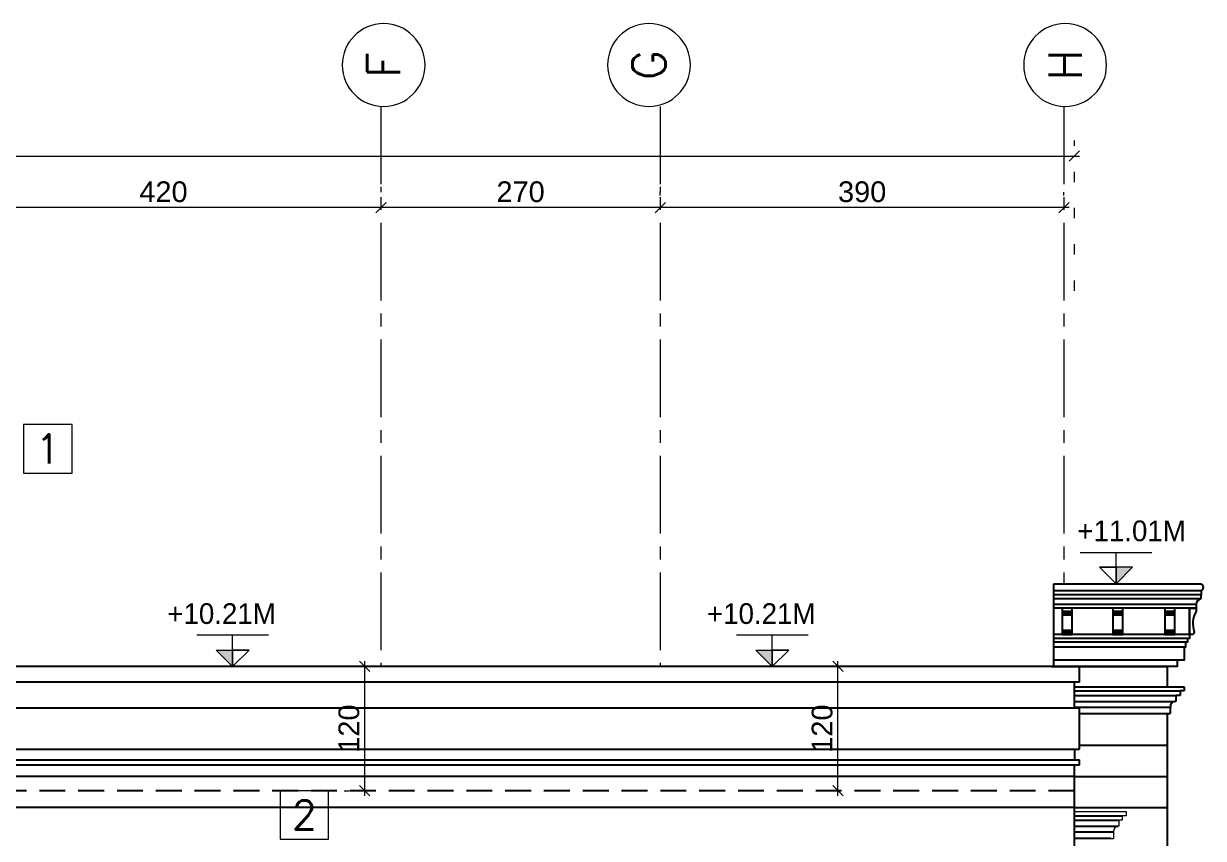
# Model space of a CAD drawing. Header units: millimetres. Extents: x -11627 to -10952, y 10244 to 10588.
# Drawn here: x -11025.97 to -11014.57, y 10402.46 to 10410.33 of the extents above; entities that cross this region are included whole.
import ezdxf
from ezdxf.enums import TextEntityAlignment as Align

# ---------------------------------------------------------------- set-up
doc = ezdxf.new("R2010")
doc.units = ezdxf.units.MM
doc.header["$PDMODE"] = 35
for name, pattern in [('DOT', [0.25, 0, -0.25]), ('GROUND FLOOR XREF - option 3$0$FATHER FR$0$CENTER2', [1.125, 0.75, -0.125, 0.125, -0.125]), ('HIDDEN', [0.375, 0.25, -0.125])]:
    doc.linetypes.add(name, pattern=pattern)
doc.layers.get('0').update_dxf_attribs({"lineweight": 5})
doc.layers.get('DEFPOINTS').update_dxf_attribs({"lineweight": 5})
for name, color, linetype, lineweight in [('A-AXIS LINE', 8, 'GROUND FLOOR XREF - option 3$0$FATHER FR$0$CENTER2', 0), ('A-AXIS TEXT', 54, 'Continuous', 9), ('A-GEN DIMS INTERNAL', 86, 'Continuous', 5), ('A-LEVEL TAG', 23, 'Continuous', 9), ('ELEV-BLUE', 32, 'Continuous', 9), ('Notes', 32, 'Continuous', 5)]:
    doc.layers.add(name, color=color, linetype=linetype, lineweight=lineweight)
for name, color, linetype in [('A-ELEV 01', 7, 'Continuous'), ('A-ELEV FAR', 8, 'Continuous'), ('A-ELEV MOULDING', 15, 'Continuous'), ('A-REFLECT UP', 8, 'HIDDEN'), ('A-ROOF 01', 36, 'Continuous'), ('INSERT TEXT', 1, 'Continuous')]:
    doc.layers.add(name, color=color, linetype=linetype)
doc.styles.add('Axis-Circle', font='ROMANS.shx', dxfattribs={"height": 0.4})
doc.styles.add('EUROROMAN', font='eur_____.pfb', dxfattribs={"width": 0.8, "height": 0.2})
doc.styles.add('Finish-Square', font='ROMANS.shx', dxfattribs={"height": 0.2})
doc.styles.add('GROUND FLOOR XREF - option 3$0$STYLE1', font='arial.ttf', dxfattribs={"height": 0.2})
doc.dimstyles.new('DIM 100', dxfattribs={"dimtxt": 0.2, "dimasz": 0.1, "dimexe": 0.15, "dimexo": 0.2, "dimgap": 0.05, "dimtad": 1, "dimdec": 0, "dimlfac": 100, "dimzin": 1, "dimdsep": 46, "dimtxsty": 'GROUND FLOOR XREF - option 3$0$STYLE1', "dimblk": 'OBLIQUE', "dimcen": 0.02, "dimdle": 0.05, "dimclrd": 256, "dimclre": 6, "dimclrt": 3, "dimadec": 1, "dimazin": 0, "dimtfac": 0.9, "dimtdec": 0, "dimtix": 1, "dimtofl": 0, "dimtmove": 2, "dimatfit": 3, "dimldrblk": 'ARCHTICK', "dimfxl": 1, "dimtolj": 1, "dimtzin": 12, "dimlwd": -1, "dimlwe": -1, "dimarcsym": 0})

# ---------------------------------------------------------------- blocks, each defined once
blk = doc.blocks.new('_Oblique')
at = {"color": 0, "linetype": 'ByBlock', "lineweight": -2}
blk.add_line((-0.5, -0.5), (0.5, 0.5), dxfattribs=at)
blk = doc.blocks.new('*D186')
at = {"layer": 'A-GEN DIMS INTERNAL', "transparency": 16777216}
blk.add_line((-11022.676, 10402.87), (-11022.676, 10404.17), dxfattribs=at)
at = {"layer": 'A-GEN DIMS INTERNAL', "color": 6, "linetype": 'DOT', "transparency": 16777216}
for p, q in [((-11022.476, 10404.12), (-11022.526, 10404.12)), ((-11022.876, 10402.92), (-11022.826, 10402.92))]:
    blk.add_line(p, q, dxfattribs=at)
at = {"layer": 'DEFPOINTS', "color": 0, "transparency": 16777216}
for p in [(-11022.676, 10404.12, 5.562), (-11022.676, 10404.12), (-11022.676, 10402.92, 0.001)]:
    blk.add_point(p, dxfattribs=at)
at = {"layer": 'A-GEN DIMS INTERNAL', "transparency": 16777216, "xscale": 0.1, "yscale": 0.1, "zscale": 0.1}
for p, rotation in [((-11022.676, 10404.12), 90), ((-11022.676, 10402.92), 270)]:
    blk.add_blockref('_Oblique', p, dxfattribs=dict(at, rotation=rotation))
at = {"layer": 'A-GEN DIMS INTERNAL', "color": 3, "transparency": 16777216, "insert": (-11022.829, 10403.52), "char_height": 0.2, "attachment_point": 5, "rotation": 90, "style": 'GROUND FLOOR XREF - option 3$0$STYLE1'}
blk.add_mtext('\\A1;120', dxfattribs=at)
blk = doc.blocks.new('_ArchTick')
at = {"color": 0, "linetype": 'ByBlock', "const_width": 0.15}
blk.add_lwpolyline([(-0.5, -0.5), (0.5, 0.5)], dxfattribs=at)
blk = doc.blocks.new('*D190')
at = {"layer": 'A-GEN DIMS INTERNAL', "transparency": 16777216}
blk.add_line((-11018.105, 10402.87), (-11018.105, 10404.17), dxfattribs=at)
at = {"layer": 'A-GEN DIMS INTERNAL', "color": 6, "linetype": 'DOT', "transparency": 16777216}
for p, q in [((-11017.905, 10404.12), (-11017.955, 10404.12)), ((-11018.305, 10402.92), (-11018.255, 10402.92))]:
    blk.add_line(p, q, dxfattribs=at)
at = {"layer": 'DEFPOINTS', "color": 0, "transparency": 16777216}
for p in [(-11018.105, 10404.12, 5.562), (-11018.105, 10404.12), (-11018.105, 10402.92)]:
    blk.add_point(p, dxfattribs=at)
at = {"layer": 'A-GEN DIMS INTERNAL', "transparency": 16777216, "xscale": 0.1, "yscale": 0.1, "zscale": 0.1}
for p, rotation in [((-11018.105, 10404.12), 90), ((-11018.105, 10402.92), 270)]:
    blk.add_blockref('_Oblique', p, dxfattribs=dict(at, rotation=rotation))
at = {"layer": 'A-GEN DIMS INTERNAL', "color": 3, "transparency": 16777216, "insert": (-11018.257, 10403.52), "char_height": 0.2, "attachment_point": 5, "rotation": 90, "style": 'GROUND FLOOR XREF - option 3$0$STYLE1'}
blk.add_mtext('\\A1;120', dxfattribs=at)
blk = doc.blocks.new('LVL')
for p, q in [((-0.627, 0.301), (0.066, 0.301)), ((-0.28, 0), (-0.28, 0.301)), ((-0.121, 0.159), (-0.44, 0.159)), ((-0.28, 0), (-0.44, 0.159)), ((-0.28, 0), (-0.121, 0.159))]:
    blk.add_line(p, q)
blk.add_lwpolyline([(-0.44, 0.159), (-0.28, 0.159), (-0.28, 0), (-0.44, 0.159)])
blk.add_solid([(-0.121, 0.159), (-0.28, 0.159), (-0.28, 0)])
blk = doc.blocks.new('Axis-Circle')
at = {"color": 0}
blk.add_circle((0, 0), 0.4, dxfattribs=at)
at = {"color": 4, "style": 'Axis-Circle'}
blk.add_attdef('NO', text='', height=0.32, dxfattribs=at).set_placement((0, 0), align=Align.MIDDLE_CENTER)
blk = doc.blocks.new('*D221')
at = {"layer": 'A-GEN DIMS INTERNAL', "color": 6, "linetype": 'DOT', "transparency": 16777216}
for p, q in [((-11038.02, 10407.749), (-11038.02, 10409.2)), ((-11015.82, 10407.749), (-11015.82, 10409.2))]:
    blk.add_line(p, q, dxfattribs=at)
at = {"layer": 'A-GEN DIMS INTERNAL', "transparency": 16777216}
blk.add_line((-11038.07, 10409.05), (-11015.77, 10409.05), dxfattribs=at)
at = {"layer": 'DEFPOINTS', "color": 0, "transparency": 16777216}
for p in [(-11015.82, 10409.05), (-11038.02, 10407.549), (-11015.82, 10407.549)]:
    blk.add_point(p, dxfattribs=at)
at = {"layer": 'A-GEN DIMS INTERNAL', "transparency": 16777216, "xscale": 0.1, "yscale": 0.1, "zscale": 0.1, "rotation": 180}
blk.add_blockref('_Oblique', (-11038.02, 10409.05), dxfattribs=at)
at = {"layer": 'A-GEN DIMS INTERNAL', "transparency": 16777216, "xscale": 0.1, "yscale": 0.1, "zscale": 0.1}
blk.add_blockref('_Oblique', (-11015.82, 10409.05), dxfattribs=at)
at = {"layer": 'A-GEN DIMS INTERNAL', "color": 3, "transparency": 16777216, "insert": (-11026.92, 10409.202), "char_height": 0.2, "attachment_point": 5, "style": 'GROUND FLOOR XREF - option 3$0$STYLE1'}
blk.add_mtext('\\A1;2220', dxfattribs=at)
blk = doc.blocks.new('*D222')
at = {"layer": 'A-GEN DIMS INTERNAL', "color": 6, "linetype": 'DOT', "transparency": 16777216}
for p, q in [((-11019.821, 10408.67), (-11019.821, 10408.702)), ((-11015.921, 10408.67), (-11015.921, 10408.702))]:
    blk.add_line(p, q, dxfattribs=at)
at = {"layer": 'A-GEN DIMS INTERNAL', "transparency": 16777216}
blk.add_line((-11015.871, 10408.552), (-11019.871, 10408.552), dxfattribs=at)
at = {"layer": 'DEFPOINTS', "color": 0, "transparency": 16777216}
for p in [(-11019.821, 10408.552), (-11019.821, 10408.47), (-11015.921, 10408.47)]:
    blk.add_point(p, dxfattribs=at)
at = {"layer": 'A-GEN DIMS INTERNAL', "transparency": 16777216, "xscale": 0.1, "yscale": 0.1, "zscale": 0.1, "rotation": 180}
blk.add_blockref('_Oblique', (-11019.821, 10408.552), dxfattribs=at)
at = {"layer": 'A-GEN DIMS INTERNAL', "transparency": 16777216, "xscale": 0.1, "yscale": 0.1, "zscale": 0.1}
blk.add_blockref('_Oblique', (-11015.921, 10408.552), dxfattribs=at)
at = {"layer": 'A-GEN DIMS INTERNAL', "color": 3, "transparency": 16777216, "insert": (-11017.871, 10408.704), "char_height": 0.2, "attachment_point": 5, "style": 'GROUND FLOOR XREF - option 3$0$STYLE1'}
blk.add_mtext('\\A1;390', dxfattribs=at)
blk = doc.blocks.new('*D223')
at = {"layer": 'A-GEN DIMS INTERNAL', "color": 6, "linetype": 'DOT', "transparency": 16777216}
for p, q in [((-11022.521, 10408.752), (-11022.521, 10408.702)), ((-11019.821, 10408.752), (-11019.821, 10408.702))]:
    blk.add_line(p, q, dxfattribs=at)
at = {"layer": 'A-GEN DIMS INTERNAL', "transparency": 16777216}
blk.add_line((-11019.771, 10408.552), (-11022.571, 10408.552), dxfattribs=at)
at = {"layer": 'DEFPOINTS', "color": 0, "transparency": 16777216}
for p in [(-11022.521, 10408.552), (-11022.521, 10408.552), (-11019.821, 10408.552)]:
    blk.add_point(p, dxfattribs=at)
at = {"layer": 'A-GEN DIMS INTERNAL', "transparency": 16777216, "xscale": 0.1, "yscale": 0.1, "zscale": 0.1, "rotation": 180}
blk.add_blockref('_Oblique', (-11022.521, 10408.552), dxfattribs=at)
at = {"layer": 'A-GEN DIMS INTERNAL', "transparency": 16777216, "xscale": 0.1, "yscale": 0.1, "zscale": 0.1}
blk.add_blockref('_Oblique', (-11019.821, 10408.552), dxfattribs=at)
at = {"layer": 'A-GEN DIMS INTERNAL', "color": 3, "transparency": 16777216, "insert": (-11021.171, 10408.704), "char_height": 0.2, "attachment_point": 5, "style": 'GROUND FLOOR XREF - option 3$0$STYLE1'}
blk.add_mtext('\\A1;270', dxfattribs=at)
blk = doc.blocks.new('*D224')
at = {"layer": 'A-GEN DIMS INTERNAL', "color": 6, "linetype": 'DOT', "transparency": 16777216}
for p, q in [((-11026.721, 10408.752), (-11026.721, 10408.702)), ((-11022.521, 10408.752), (-11022.521, 10408.702))]:
    blk.add_line(p, q, dxfattribs=at)
at = {"layer": 'A-GEN DIMS INTERNAL', "transparency": 16777216}
blk.add_line((-11022.471, 10408.552), (-11026.771, 10408.552), dxfattribs=at)
at = {"layer": 'DEFPOINTS', "color": 0, "transparency": 16777216}
for p in [(-11026.721, 10408.552), (-11026.721, 10408.552), (-11022.521, 10408.552)]:
    blk.add_point(p, dxfattribs=at)
at = {"layer": 'A-GEN DIMS INTERNAL', "transparency": 16777216, "xscale": 0.1, "yscale": 0.1, "zscale": 0.1, "rotation": 180}
blk.add_blockref('_Oblique', (-11026.721, 10408.552), dxfattribs=at)
at = {"layer": 'A-GEN DIMS INTERNAL', "transparency": 16777216, "xscale": 0.1, "yscale": 0.1, "zscale": 0.1}
blk.add_blockref('_Oblique', (-11022.521, 10408.552), dxfattribs=at)
at = {"layer": 'A-GEN DIMS INTERNAL', "color": 3, "transparency": 16777216, "insert": (-11024.621, 10408.704), "char_height": 0.2, "attachment_point": 5, "style": 'GROUND FLOOR XREF - option 3$0$STYLE1'}
blk.add_mtext('\\A1;420', dxfattribs=at)
blk = doc.blocks.new('Finish-Square')
at = {"color": 0}
blk.add_lwpolyline([(-0.15, -0.15), (0.15, -0.15), (0.15, 0.15), (-0.15, 0.15)], close=True, dxfattribs=at)
at = {"color": 0, "style": 'Finish-Square'}
blk.add_attdef('1', text='', height=0.18, dxfattribs=at).set_placement((0, 0), align=Align.MIDDLE_CENTER)
blk = doc.blocks.new('5')
at = {"layer": 'INSERT TEXT', "color": 9}
for p, q in [((-11015.82, 10403.059, 5.546), (-11038.02, 10403.059, 5.547)), ((-11015.82, 10402.759, 5.546), (-11038.02, 10402.759, 5.547))]:
    blk.add_line(p, q, dxfattribs=at)
at = {"layer": 'INSERT TEXT', "color": 9, "elevation": 5.546}
for points in [[(-11015.77, 10403.359), (-11014.92, 10403.359)], [(-11015.82, 10403.059), (-11014.92, 10403.059)], [(-11015.82, 10402.759), (-11014.92, 10402.759)]]:
    blk.add_lwpolyline(points, dxfattribs=at)

msp = doc.modelspace()

# ---------------------------------------------------------------- linework, layer by layer
at = {"layer": 'A-AXIS LINE'}
for p, q in [((-11022.521, 10409.529, 5.549), (-11022.521, 10404.12, 5.549)), ((-11019.821, 10409.529, 5.549), (-11019.821, 10404.12, 5.549)), ((-11015.921, 10409.529, 5.549), (-11015.921, 10404.919, 5.549))]:
    msp.add_line(p, q, dxfattribs=at)
at = {"layer": 'A-ELEV 01'}
for p, q in [((-11015.77, 10404.12, 5.546), (-11026.62, 10404.12, 5.554)), ((-11015.77, 10403.97, 5.546), (-11015.77, 10404.12, 5.546)), ((-11015.77, 10403.97, 5.549), (-11026.62, 10403.97, 5.546)), ((-11015.82, 10403.72, 5.546), (-11015.82, 10403.97, 5.546)), ((-11026.62, 10403.72, 5.55), (-11015.77, 10403.72, 5.546)), ((-11015.77, 10403.32, 5.546), (-11015.77, 10403.72, 5.546)), ((-11026.62, 10403.32, 5.555), (-11015.77, 10403.32, 5.547)), ((-11015.82, 10403.32, 5.539), (-11015.82, 10403.22, 5.539)), ((-11026.62, 10403.22, 5.555), (-11015.77, 10403.22, 5.547)), ((-11026.62, 10403.17, 5.554), (-11015.77, 10403.17, 5.547)), ((-11015.82, 10394.659, 5.549), (-11015.82, 10403.17, 5.549)), ((-11015.77, 10403.17, 5.546), (-11015.77, 10403.22, 5.546))]:
    msp.add_line(p, q, dxfattribs=at)
at = {"layer": 'A-ELEV FAR'}
for p, q in [((-11016.02, 10404.919, 5.549), (-11014.595, 10404.919, 5.549)), ((-11014.595, 10404.85, 5.549), (-11016.02, 10404.85, 5.549)), ((-11014.596, 10404.85, 5.549), (-11014.596, 10404.813, 5.549)), ((-11014.596, 10404.813, 5.549), (-11016.02, 10404.813, 5.549)), ((-11014.6, 10404.773, 5.549), (-11016.02, 10404.773, 5.549)), ((-11014.645, 10404.719, 5.549), (-11016.02, 10404.719, 5.549)), ((-11014.6, 10404.813, 5.549), (-11014.6, 10404.773, 5.549)), ((-11014.708, 10404.682, 5.549), (-11016.02, 10404.682, 5.549)), ((-11015.843, 10404.651, 5.549), (-11015.939, 10404.651, 5.549)), ((-11015.843, 10404.651, 5.549), (-11015.939, 10404.651, 5.549)), ((-11015.843, 10404.65, 5.549), (-11015.939, 10404.65, 5.549)), ((-11015.843, 10404.649, 5.549), (-11015.939, 10404.649, 5.549)), ((-11015.843, 10404.647, 5.549), (-11015.939, 10404.647, 5.549)), ((-11015.843, 10404.645, 5.549), (-11015.939, 10404.645, 5.549)), ((-11015.843, 10404.643, 5.549), (-11015.939, 10404.643, 5.549)), ((-11015.843, 10404.639, 5.549), (-11015.939, 10404.639, 5.549)), ((-11015.843, 10404.633, 5.549), (-11015.939, 10404.633, 5.549)), ((-11015.843, 10404.624, 5.549), (-11015.939, 10404.624, 5.549)), ((-11015.843, 10404.615, 5.549), (-11015.939, 10404.615, 5.549)), ((-11015.351, 10404.651, 5.549), (-11015.448, 10404.651, 5.549)), ((-11015.351, 10404.651, 5.549), (-11015.448, 10404.651, 5.549)), ((-11015.351, 10404.65, 5.549), (-11015.448, 10404.65, 5.549)), ((-11015.351, 10404.649, 5.549), (-11015.448, 10404.649, 5.549)), ((-11015.351, 10404.647, 5.549), (-11015.448, 10404.647, 5.549)), ((-11015.351, 10404.645, 5.549), (-11015.448, 10404.645, 5.549)), ((-11015.351, 10404.643, 5.549), (-11015.448, 10404.643, 5.549)), ((-11015.351, 10404.639, 5.549), (-11015.448, 10404.639, 5.549)), ((-11015.351, 10404.633, 5.549), (-11015.448, 10404.633, 5.549)), ((-11015.351, 10404.624, 5.549), (-11015.448, 10404.624, 5.549)), ((-11015.351, 10404.615, 5.549), (-11015.448, 10404.615, 5.549)), ((-11014.851, 10404.651, 5.549), (-11014.948, 10404.651, 5.549)), ((-11014.851, 10404.651, 5.549), (-11014.948, 10404.651, 5.549)), ((-11014.851, 10404.65, 5.549), (-11014.948, 10404.65, 5.549)), ((-11014.851, 10404.649, 5.549), (-11014.948, 10404.649, 5.549)), ((-11014.851, 10404.647, 5.549), (-11014.948, 10404.647, 5.549)), ((-11014.851, 10404.645, 5.549), (-11014.948, 10404.645, 5.549)), ((-11014.851, 10404.643, 5.549), (-11014.948, 10404.643, 5.549)), ((-11014.851, 10404.639, 5.549), (-11014.948, 10404.639, 5.549)), ((-11014.851, 10404.633, 5.549), (-11014.948, 10404.633, 5.549)), ((-11014.851, 10404.624, 5.549), (-11014.948, 10404.624, 5.549)), ((-11014.851, 10404.615, 5.549), (-11014.948, 10404.615, 5.549)), ((-11014.708, 10404.428, 5.549), (-11016.02, 10404.428, 5.549)), ((-11014.729, 10404.39, 5.549), (-11016.02, 10404.39, 5.549)), ((-11015.843, 10404.469, 5.549), (-11015.939, 10404.469, 5.549)), ((-11015.843, 10404.461, 5.549), (-11015.939, 10404.461, 5.549)), ((-11015.843, 10404.455, 5.549), (-11015.939, 10404.455, 5.549)), ((-11015.843, 10404.446, 5.549), (-11015.939, 10404.446, 5.549)), ((-11015.843, 10404.438, 5.549), (-11015.939, 10404.438, 5.549)), ((-11015.351, 10404.469, 5.549), (-11015.448, 10404.469, 5.549)), ((-11015.351, 10404.461, 5.549), (-11015.448, 10404.461, 5.549)), ((-11015.351, 10404.455, 5.549), (-11015.448, 10404.455, 5.549)), ((-11015.351, 10404.446, 5.549), (-11015.448, 10404.446, 5.549)), ((-11015.351, 10404.438, 5.549), (-11015.448, 10404.438, 5.549)), ((-11014.851, 10404.469, 5.549), (-11014.948, 10404.469, 5.549)), ((-11014.851, 10404.461, 5.549), (-11014.948, 10404.461, 5.549)), ((-11014.851, 10404.455, 5.549), (-11014.948, 10404.455, 5.549)), ((-11014.851, 10404.446, 5.549), (-11014.948, 10404.446, 5.549)), ((-11014.851, 10404.438, 5.549), (-11014.948, 10404.438, 5.549)), ((-11014.667, 10404.438, 5.549), (-11014.673, 10404.438, 5.549)), ((-11014.673, 10404.438, 5.549), (-11014.673, 10404.428, 5.549)), ((-11014.662, 10404.446, 5.549), (-11014.667, 10404.446, 5.549)), ((-11014.667, 10404.446, 5.549), (-11014.667, 10404.438, 5.549)), ((-11014.748, 10404.354, 5.549), (-11016.02, 10404.354, 5.549)), ((-11014.761, 10404.307, 5.549), (-11016.02, 10404.307, 5.549)), ((-11014.827, 10404.182, 5.549), (-11016.02, 10404.182, 5.549)), ((-11014.92, 10403.944, 5.549), (-11014.92, 10404.119, 5.549)), ((-11015.82, 10403.925, 5.549), (-11014.761, 10403.925, 5.549)), ((-11014.92, 10403.925, 5.549), (-11014.92, 10403.944, 5.549)), ((-11014.761, 10403.925, 5.549), (-11014.761, 10403.884, 5.549)), ((-11015.82, 10403.884, 5.549), (-11014.799, 10403.884, 5.549)), ((-11015.82, 10403.841, 5.549), (-11014.841, 10403.841, 5.549)), ((-11014.799, 10403.841, 5.549), (-11014.841, 10403.841, 5.549)), ((-11014.841, 10403.841, 5.549), (-11014.841, 10403.782, 5.549)), ((-11014.761, 10403.884, 5.549), (-11014.799, 10403.884, 5.549)), ((-11014.799, 10403.884, 5.549), (-11014.799, 10403.841, 5.549)), ((-11015.82, 10403.782, 5.549), (-11014.849, 10403.782, 5.549)), ((-11015.82, 10403.728, 5.549), (-11014.894, 10403.728, 5.549)), ((-11014.894, 10403.728, 5.549), (-11014.894, 10403.665, 5.549)), ((-11015.77, 10403.665, 5.549), (-11014.894, 10403.665, 5.549)), ((-11014.92, 10401.717, 5.549), (-11014.92, 10403.665, 5.549))]:
    msp.add_line(p, q, dxfattribs=at)
at = {"layer": 'A-ELEV FAR', "elevation": 5.549}
for points in [[(-11014.6, 10404.773, 0.295448), (-11014.645, 10404.719), (-11014.645, 10404.719), (-11014.645, 10404.682), (-11014.708, 10404.682), (-11014.708, 10404.39), (-11014.729, 10404.39), (-11014.729, 10404.354), (-11014.748, 10404.354), (-11014.748, 10404.307), (-11014.761, 10404.307), (-11014.761, 10404.182), (-11014.827, 10404.182), (-11014.827, 10404.119), (-11016.042, 10404.119)], [(-11014.673, 10404.428), (-11014.708, 10404.428), (-11014.708, 10404.682), (-11014.645, 10404.682), (-11014.645, 10404.651, 0.221032), (-11014.662, 10404.455), (-11014.662, 10404.455), (-11014.662, 10404.446)]]:
    msp.add_lwpolyline(points, format="xyb", dxfattribs=at)
for points in [[(-11015.843, 10404.682), (-11015.939, 10404.682), (-11015.939, 10404.428), (-11015.843, 10404.428)], [(-11015.351, 10404.682), (-11015.448, 10404.682), (-11015.448, 10404.428), (-11015.351, 10404.428)], [(-11014.851, 10404.682), (-11014.948, 10404.682), (-11014.948, 10404.428), (-11014.851, 10404.428)]]:
    msp.add_lwpolyline(points, close=True, dxfattribs=at)
msp.add_lwpolyline([(-11016.042, 10404.119), (-11014.92, 10404.119)], dxfattribs=at)
at = {"layer": 'A-ELEV FAR'}
for centre, radius, start, end in [((-11014.613, 10404.884, 5.549), 0.0394, 298.4684, 61.5316), ((-11014.845, 10403.733, 5.549), 0.0488, 85.1164, 186.5225)]:
    msp.add_arc(centre, radius, start, end, dxfattribs=at)
at = {"layer": 'A-ELEV MOULDING'}
msp.add_line((-11016.02, 10404.12, 5.549), (-11016.02, 10404.919, 5.549), dxfattribs=at)
at = {"layer": 'A-ELEV MOULDING', "elevation": 5.549}
msp.add_lwpolyline([(-11015.47, 10402.46), (-11015.82, 10402.46)], dxfattribs=at)
at = {"layer": 'A-REFLECT UP'}
msp.add_line((-11015.82, 10402.92, 5.547), (-11045.054, 10402.92, 5.547), dxfattribs=at)
at = {"layer": 'A-ROOF 01'}
for p, q in [((-11015.82, 10402.679, 5.549), (-11015.358, 10402.679, 5.549)), ((-11015.82, 10402.635, 5.549), (-11015.39, 10402.635, 5.549)), ((-11015.82, 10402.577, 5.549), (-11015.399, 10402.577, 5.549)), ((-11015.82, 10402.523, 5.549), (-11015.443, 10402.523, 5.549))]:
    msp.add_line(p, q, dxfattribs=at)
at = {"layer": 'ELEV-BLUE'}
for p, q in [((-11015.82, 10402.72, 5.549), (-11015.32, 10402.72, 5.549)), ((-11015.32, 10402.679, 5.549), (-11015.358, 10402.679, 5.549)), ((-11015.358, 10402.679, 5.549), (-11015.358, 10402.635, 5.549)), ((-11015.32, 10402.72, 5.549), (-11015.32, 10402.679, 5.549)), ((-11015.358, 10402.635, 5.549), (-11015.39, 10402.635, 5.549)), ((-11015.39, 10402.635, 5.549), (-11015.39, 10402.577, 5.549)), ((-11015.82, 10402.46, 5.549), (-11015.443, 10402.46, 5.549)), ((-11015.443, 10402.523, 5.549), (-11015.443, 10402.46, 5.549))]:
    msp.add_line(p, q, dxfattribs=at)
msp.add_arc((-11015.394, 10402.528, 5.549), 0.0488, 85.1164, 186.5225, dxfattribs=at)

# ---------------------------------------------------------------- block references
at = {"layer": 'A-AXIS TEXT'}
ref = msp.add_blockref('Axis-Circle', (-11022.494, 10409.929, 5.549), dxfattribs=dict(at, xscale=-1, rotation=90))
ref.add_attrib('NO', 'F', dxfattribs={"layer": '0', "color": 30, "height": 0.32, "rotation": 90, "style": 'Axis-Circle'}).set_placement((-11022.494, 10409.929, 5.549), align=Align.MIDDLE_CENTER)
ref = msp.add_blockref('Axis-Circle', (-11019.931, 10409.929, 5.549), dxfattribs=dict(at, xscale=-1, rotation=90))
ref.add_attrib('NO', 'G', dxfattribs={"layer": '0', "color": 30, "height": 0.32, "rotation": 90, "style": 'Axis-Circle'}).set_placement((-11019.931, 10409.929, 5.549), align=Align.MIDDLE_CENTER)
ref = msp.add_blockref('Axis-Circle', (-11015.91, 10409.929, 5.549), dxfattribs=dict(at, xscale=-1, rotation=90))
ref.add_attrib('NO', 'H', dxfattribs={"layer": '0', "color": 30, "height": 0.32, "rotation": 90, "style": 'Axis-Circle'}).set_placement((-11015.91, 10409.929, 5.549), align=Align.MIDDLE_CENTER)
at = {"layer": 'A-LEVEL TAG'}
msp.add_blockref('LVL', (-11015.137, 10404.919, 5.548), dxfattribs=at)
at = {"layer": 'A-LEVEL TAG', "xscale": -1}
for p in [(-11024.233, 10404.12, 5.547), (-11019.019, 10404.12, 5.547)]:
    msp.add_blockref('LVL', p, dxfattribs=at)
at = {"layer": 'INSERT TEXT', "color": 242, "true_color": 0xcd2027}
msp.add_blockref('5', (0, 0), dxfattribs=at)
at = {"layer": 'Notes', "xscale": 1.559999999999999, "yscale": 1.559999999999999, "zscale": 1.559999999999999}
for p, values in [((-11025.739, 10406.222, 5.548), {'1': '1'}), ((-11023.26, 10402.686), {'1': '2'})]:
    msp.add_blockref('Finish-Square', p, dxfattribs=at).add_auto_attribs(values)

# ---------------------------------------------------------------- texts
at = {"layer": 'A-LEVEL TAG', "style": 'EUROROMAN'}
for s, p in [('+11.01M', (-11015.792, 10405.33, 5.548)), ('+10.21M', (-11024.584, 10404.531, 5.547)), ('+10.21M', (-11019.37, 10404.531, 5.547))]:
    msp.add_text(s, height=0.2, dxfattribs=at).set_placement(p)

# ---------------------------------------------------------------- dimensions: what is measured, and where the dimension line sits
at = {"layer": 'A-GEN DIMS INTERNAL'}
for base, p1, p2, angle, picture, middle in [((-11015.82, 10409.05, 5.549), (-11038.02, 10407.549, 5.549), (-11015.82, 10407.549, 5.549), 180, '*D221', (-11026.92, 10409.202, 5.549)), ((-11026.721, 10408.552, 5.549), (-11022.521, 10408.552, 5.549), (-11026.721, 10408.552, 5.549), 180, '*D224', (-11024.621, 10408.704, 5.549)), ((-11022.521, 10408.552, 5.549), (-11019.821, 10408.552, 5.549), (-11022.521, 10408.552, 5.549), 180, '*D223', (-11021.171, 10408.704, 5.549)), ((-11019.821, 10408.552, 5.549), (-11015.921, 10408.47, 5.549), (-11019.821, 10408.47, 5.549), 180, '*D222', (-11017.871, 10408.704, 5.549)), ((-11022.676, 10404.12, 5.547), (-11022.676, 10402.92, 5.547), (-11022.676, 10404.12, 11.109), 90, '*D186', (-11022.829, 10403.52, 5.547)), ((-11018.105, 10404.12, 5.547), (-11018.105, 10402.92, 5.547), (-11018.105, 10404.12, 11.11), 90, '*D190', (-11018.257, 10403.52, 5.547))]:
    dim = msp.add_linear_dim(base=base, p1=p1, p2=p2, angle=angle, dimstyle='DIM 100', dxfattribs=at)
    dim.commit()
    dim.dimension.update_dxf_attribs({"geometry": picture, "text_midpoint": middle})

doc.saveas('drawing.dxf')
